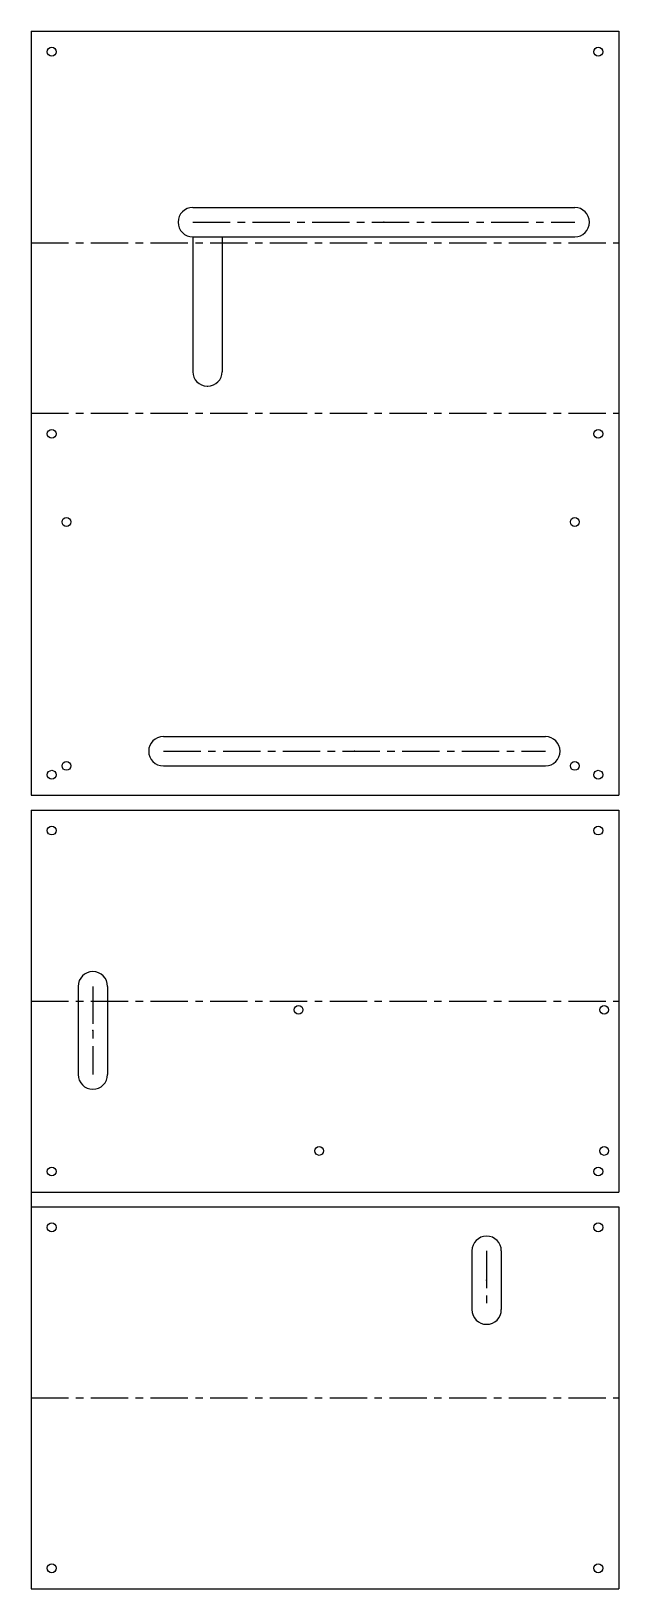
# Model space of a CAD drawing. Header units: millimetres. Extents: x 0 to 200, y -530 to 0.
import ezdxf

# ---------------------------------------------------------------- set-up
doc = ezdxf.new("R2010")
doc.units = ezdxf.units.MM
doc.header["$PDSIZE"] = -1
doc.linetypes.add('CENTERX2', pattern=[20.32, 12.7, -2.54, 2.54, -2.54])

msp = doc.modelspace()

# ---------------------------------------------------------------- linework, layer by layer
at = {"color": 7, "linetype": 'Continuous'}
for p, q in [((0, 0), (200, 0)), ((0, 0), (0, -260)), ((200, 0), (200, -260)), ((55, -60), (185, -60)), ((55, -70), (185, -70)), ((55, -70), (65, -70)), ((55, -70), (55, -115.87)), ((65, -70), (65, -115.87)), ((109.8, -72), (110, -72)), ((59.9, -120.77), (60.1, -120.77)), ((45, -240), (175, -240)), ((45, -250), (175, -250)), ((0, -260), (200, -260)), ((0, -265), (200, -265)), ((0, -265), (0, -395)), ((200, -265), (200, -395)), ((16, -325), (16, -355)), ((26, -325), (26, -355)), ((0, -395), (200, -395)), ((0, -400), (200, -400)), ((0, -400), (0, -530)), ((200, -400), (200, -530)), ((150, -415), (150, -435)), ((160, -415), (160, -435)), ((0, -530), (200, -530))]:
    msp.add_line(p, q, dxfattribs=at)
at = {"color": 7, "linetype": 'CENTERX2'}
for p, q in [((55, -65), (185, -65)), ((0, -72), (200, -72)), ((0, -130), (200, -130)), ((45, -245), (175, -245)), ((21, -325), (21, -355)), ((0, -330), (200, -330)), ((0, -395), (0, -400)), ((155, -415), (155, -435)), ((0, -465), (200, -465))]:
    msp.add_line(p, q, dxfattribs=at)
at = {"color": 7, "linetype": 'Continuous'}
for centre in [(7, -7), (193, -7), (7, -137), (193, -137), (12, -167), (185, -167), (12, -250), (185, -250), (7, -253), (193, -253), (7, -272), (193, -272), (91, -333), (195, -333), (98, -381), (195, -381), (7, -388), (193, -388), (7, -407), (193, -407), (7, -523), (193, -523)]:
    msp.add_circle(centre, 1.5, dxfattribs=at)
for centre, radius, start, end in [((55, -65), 5, 90, 270), ((185, -65), 5, 270, 90), ((59.9, -115.87), 4.9, 180, 270), ((60.1, -115.87), 4.9, 270, 0), ((45, -245), 5, 90, 270), ((175, -245), 5, 270, 90), ((21, -325), 5, 0, 180), ((21, -355), 5, 180, 0), ((155, -415), 5, 0, 180), ((155, -435), 5, 180, 0)]:
    msp.add_arc(centre, radius, start, end, dxfattribs=at)
for p in [(120, -65), (110, -245), (21, -340), (155, -425)]:
    msp.add_point(p, dxfattribs=at)

doc.saveas('drawing.dxf')
